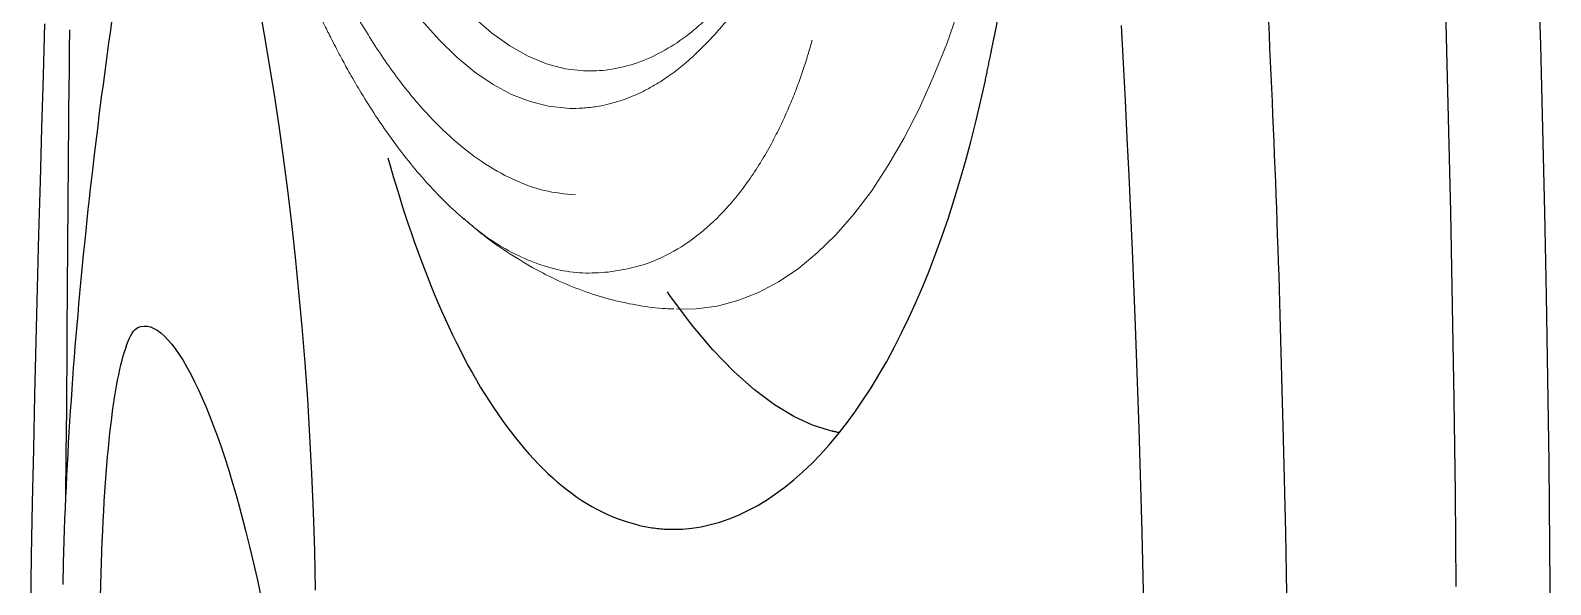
# Model space of a CAD drawing. Extents: x 938 to 1038, y 781 to 934.
# Drawn here: x 1026.465 to 1031.289, y 844.466 to 846.224 of the extents above; entities that cross this region are included whole.
import ezdxf

# ---------------------------------------------------------------- set-up
doc = ezdxf.new("R2010")
doc.units = 0
doc.header["$MEASUREMENT"] = 0
doc.linetypes.add('SLD-Solid', pattern=[0])
doc.layers.add('1', color=4, linetype='Continuous')
doc.layers.add('CL', color=8, linetype='Continuous')

# ---------------------------------------------------------------- blocks, each defined once
blk = doc.blocks.new('JET-HSS-Gatling')
at = {"layer": '1', "color": 3, "linetype": 'SLD-Solid', "lineweight": 15}
for p, q in [((1.1071, 2.8368), (1.1741, 2.8493)), ((1.1741, 2.8493), (1.2413, 2.8535)), ((1.2413, 2.8535), (1.2413, 2.8535)), ((1.2413, 2.8535), (1.304, 2.8498)), ((0.9744, 2.7868), (1.0405, 2.8159)), ((1.0405, 2.8159), (1.1071, 2.8368)), ((0.9092, 2.7495), (0.9744, 2.7868)), ((0.7818, 2.6508), (0.8449, 2.7041)), ((0.8449, 2.7041), (0.9092, 2.7495)), ((0.7201, 2.5898), (0.7818, 2.6508)), ((0.6598, 2.5211), (0.7201, 2.5898)), ((0.6013, 2.445), (0.6598, 2.5211)), ((1.9563, 2.5142), (1.9583, 2.5123)), ((0.5447, 2.3618), (0.6013, 2.445)), ((0.4901, 2.2716), (0.5447, 2.3618)), ((0.4377, 2.1748), (0.4901, 2.2716)), ((0.3876, 2.0716), (0.4377, 2.1748)), ((1.6042, 2.189), (1.6621, 2.1783)), ((1.6621, 2.1783), (1.7196, 2.1593)), ((1.7196, 2.1593), (1.7764, 2.1321)), ((1.7764, 2.1321), (1.8324, 2.0967)), ((1.6009, 2.0635), (1.543, 2.0744)), ((1.8324, 2.0967), (1.8874, 2.0534)), ((0.3401, 1.9623), (0.3876, 2.0716)), ((1.6585, 2.0437), (1.6009, 2.0635)), ((1.7153, 2.0152), (1.6585, 2.0437)), ((1.8874, 2.0534), (1.941, 2.0023)), ((1.7712, 1.9781), (1.7153, 2.0152)), ((1.8259, 1.9326), (1.7712, 1.9781)), ((1.941, 2.0023), (1.9931, 1.9435)), ((1.8792, 1.8789), (1.8259, 1.9326)), ((1.9931, 1.9435), (2.0436, 1.8774))]:
    blk.add_line(p, q, dxfattribs=at)
for points, knots in [([(1.9565, 2.5144), (1.9396, 2.5313), (1.8983, 2.5723), (1.8289, 2.6295), (1.7498, 2.6864), (1.6691, 2.7347), (1.5874, 2.7748), (1.5048, 2.8069), (1.4217, 2.8304), (1.3573, 2.844), (1.3206, 2.8473), (1.312, 2.8481)], [0, 0, 0, 0, 0.092993, 0.226305, 0.356267, 0.482979, 0.6067, 0.727796, 0.846682, 0.963797, 1, 1, 1, 1]), ([(0.8126, 2.0295), (0.8181, 2.0449), (0.8296, 2.077), (0.8489, 2.1247), (0.8706, 2.174), (0.8949, 2.2244), (0.9219, 2.2754), (0.9533, 2.3296), (0.9893, 2.3853), (1.0303, 2.4411), (1.0742, 2.4936), (1.1341, 2.5556), (1.2126, 2.62), (1.3099, 2.6747), (1.4112, 2.7086), (1.4783, 2.714), (1.5118, 2.7167)], [0, 0, 0, 0, 0.034824, 0.072374, 0.112663, 0.1557, 0.201495, 0.250055, 0.309431, 0.370884, 0.434414, 0.500019, 0.622532, 0.75007, 0.875175, 1, 1, 1, 1]), ([(1.5118, 2.7167), (1.5387, 2.7166), (1.5925, 2.7165), (1.6728, 2.6984), (1.7525, 2.6674), (1.8298, 2.6225), (1.898, 2.5719), (1.9391, 2.5313), (1.9563, 2.5142)], [0, 0, 0, 0, 0.176436, 0.353137, 0.5301, 0.707323, 0.876868, 1, 1, 1, 1]), ([(2.559, 1.143), (2.546, 1.2066), (2.5216, 1.3264), (2.4805, 1.4866), (2.4413, 1.6205), (2.4052, 1.7296), (2.375, 1.8126), (2.3513, 1.8732), (2.3341, 1.915), (2.3191, 1.9501), (2.3029, 1.9869), (2.2802, 2.0359), (2.2495, 2.0985), (2.2094, 2.1735), (2.1632, 2.2517), (2.1127, 2.3283), (2.0611, 2.398), (2.0094, 2.4608), (1.9733, 2.4981), (1.9557, 2.5163)], [0, 0, 0, 0, 0.106658, 0.200778, 0.282759, 0.352739, 0.410209, 0.448322, 0.477641, 0.498229, 0.523773, 0.557709, 0.607024, 0.66766, 0.738328, 0.808454, 0.875632, 0.939412, 1, 1, 1, 1]), ([(1.5973, 2.4652), (1.6301, 2.4595), (1.6955, 2.448), (1.7922, 2.4041), (1.8868, 2.341), (1.9784, 2.2575), (2.0662, 2.1547), (2.1494, 2.0334), (2.2273, 1.8947), (2.2992, 1.7398), (2.3645, 1.5702), (2.4224, 1.3871), (2.4732, 1.1929), (2.5001, 1.0553), (2.5136, 0.9865)], [0, 0, 0, 0, 0.083333, 0.166667, 0.25, 0.333333, 0.416667, 0.5, 0.583333, 0.666667, 0.75, 0.833333, 0.916667, 1, 1, 1, 1]), ([(1.185, 2.0469), (1.185, 2.0469), (1.1957, 2.0559), (1.2222, 2.076), (1.2634, 2.1042), (1.306, 2.1283), (1.352, 2.1506), (1.3997, 2.1685), (1.4499, 2.1818), (1.4968, 2.1895), (1.5348, 2.1921), (1.571, 2.192), (1.5915, 2.1901), (1.6042, 2.189)], [0, 0, 0, 0, 0.000002, 0.080793, 0.193216, 0.30213, 0.388292, 0.523186, 0.641729, 0.744268, 0.85468, 0.909886, 1, 1, 1, 1]), ([(1.543, 2.0744), (1.5329, 2.0753), (1.4959, 2.0787), (1.4317, 2.0755), (1.3508, 2.0574), (1.2705, 2.0244), (1.2012, 1.9843), (1.1593, 1.9516), (1.1432, 1.939)], [0, 0, 0, 0, 0.074834, 0.274554, 0.475512, 0.675319, 0.875127, 1, 1, 1, 1]), ([(0.5924, 1.2254), (0.6014, 1.2429), (0.6369, 1.3122), (0.7004, 1.4281), (0.7834, 1.5663), (0.8679, 1.6931), (0.9531, 1.8074), (1.0245, 1.8916), (1.0814, 1.9519), (1.1168, 1.9866), (1.1514, 2.0185), (1.1717, 2.0357), (1.185, 2.0469)], [0, 0, 0, 0, 0.047927, 0.189273, 0.33146, 0.472864, 0.615132, 0.756548, 0.827223, 0.897894, 0.933233, 1, 1, 1, 1])]:
    blk.add_open_spline(points, degree=3, knots=knots, dxfattribs=at)
blk = doc.blocks.new('VISTA')
at = {"layer": '1', "color": 3, "linetype": 'Continuous'}
for points in [[(92.0495, 46.6752), (92.0559, 46.5563), (92.0621, 46.4373), (92.0681, 46.3184), (92.0737, 46.1994), (92.0791, 46.0804), (92.0843, 45.9614), (92.0938, 45.7233)], [(91.6507, 46.6578), (91.6587, 46.6962)], [(93.1131, 44.8954), (93.1102, 45.1919), (93.1063, 45.4889), (93.1015, 45.7864), (93.0956, 46.0844), (93.0886, 46.383), (93.0807, 46.682), (93.0716, 46.9816), (93.0615, 47.2816), (93.0503, 47.5821), (93.0381, 47.8832), (93.0247, 48.1847), (93.0101, 48.4866), (92.9945, 48.7891), (92.9777, 49.092), (92.9597, 49.3954), (92.9406, 49.6993), (92.8988, 50.3084)], [(93.4124, 44.7601), (93.4103, 45.0249), (93.4074, 45.2897), (93.4037, 45.5544), (93.3993, 45.8192), (93.394, 46.0839), (93.388, 46.3486), (93.3811, 46.6132), (93.3735, 46.8778), (93.365, 47.1423), (93.3557, 47.4067), (93.3456, 47.6711), (93.3347, 47.9354), (93.3229, 48.1995), (93.3103, 48.4636), (93.2969, 48.7275), (93.2826, 48.9914), (93.2674, 49.2551), (93.2514, 49.5186), (93.2345, 49.782), (93.1981, 50.3084)], [(88.6331, 46.681), (88.6285, 46.5166), (88.6238, 46.3497), (88.6191, 46.1813), (88.6145, 46.0123), (88.61, 45.8428), (88.6058, 45.6728), (88.6017, 45.5025), (88.5979, 45.332), (88.5943, 45.1613), (88.5912, 44.9926), (88.5883, 44.8275)], [(88.7128, 46.6617), (88.7119, 46.5991), (88.7111, 46.5359), (88.7104, 46.4722), (88.7097, 46.4078), (88.709, 46.343), (88.7084, 46.2776), (88.7079, 46.2117), (88.7074, 46.1453), (88.7068, 46.0785), (88.7064, 46.0112), (88.7059, 45.9435), (88.7054, 45.8754), (88.7049, 45.8069), (88.7045, 45.7379), (88.704, 45.6686), (88.7035, 45.599), (88.7029, 45.529), (88.7024, 45.4586), (88.7018, 45.3879), (88.7011, 45.317), (88.6996, 45.1743)], [(89.4932, 44.8844), (89.4906, 45.0086), (89.4868, 45.1317), (89.4818, 45.2529), (89.4756, 45.3724), (89.4683, 45.4899), (89.46, 45.6056), (89.4507, 45.7192), (89.4405, 45.8309), (89.4294, 45.9404), (89.4175, 46.0479), (89.4048, 46.1533), (89.3914, 46.2564), (89.3773, 46.3573), (89.3625, 46.456), (89.3473, 46.5523), (89.3315, 46.6463), (89.3153, 46.7378)], [(88.8459, 46.6859), (88.8412, 46.6531), (88.8366, 46.6202), (88.832, 46.5873), (88.8276, 46.5544), (88.8231, 46.5215), (88.8188, 46.4885), (88.8144, 46.4556), (88.8102, 46.4226), (88.806, 46.3897), (88.8019, 46.3567), (88.7978, 46.3237), (88.7938, 46.2907), (88.7899, 46.2577), (88.786, 46.2246), (88.7822, 46.1915), (88.7784, 46.1584), (88.7747, 46.1253), (88.7711, 46.0921), (88.7676, 46.0589), (88.7641, 46.0256), (88.7606, 45.9923), (88.7573, 45.959), (88.754, 45.9257), (88.7507, 45.8923), (88.7475, 45.8588), (88.7444, 45.8253), (88.7414, 45.7917), (88.7384, 45.7581), (88.7355, 45.7245), (88.7327, 45.6908), (88.7299, 45.657), (88.7272, 45.6232), (88.7246, 45.5893), (88.7221, 45.5554), (88.7196, 45.5214), (88.7173, 45.4874), (88.715, 45.4534), (88.7128, 45.4192), (88.7106, 45.3851), (88.7086, 45.3508), (88.7067, 45.3166), (88.7048, 45.2822), (88.7031, 45.2478), (88.7014, 45.2134), (88.6998, 45.1789), (88.6984, 45.1444), (88.697, 45.1098), (88.6957, 45.0752), (88.6946, 45.0405), (88.6936, 45.0059), (88.6927, 44.9712), (88.6912, 44.9019)], [(91.644, 46.6251), (91.6444, 46.6268), (91.6447, 46.6284), (91.645, 46.63), (91.6454, 46.6317), (91.6457, 46.6333), (91.646, 46.6349), (91.6464, 46.6366), (91.6467, 46.6382), (91.6471, 46.6398), (91.6474, 46.6415), (91.6477, 46.6431), (91.6481, 46.6447), (91.6484, 46.6464), (91.6487, 46.648), (91.6491, 46.6496), (91.6494, 46.6513), (91.6497, 46.6529), (91.6501, 46.6545), (91.6507, 46.6578)], [(91.6363, 46.5871), (91.6367, 46.589), (91.6371, 46.5909), (91.6375, 46.5928), (91.6379, 46.5947), (91.6382, 46.5966), (91.6386, 46.5985), (91.639, 46.6004), (91.6394, 46.6023), (91.6398, 46.6042), (91.6402, 46.6061), (91.6406, 46.608), (91.6409, 46.6099), (91.6413, 46.6118), (91.6417, 46.6137), (91.6421, 46.6156), (91.6425, 46.6175), (91.6429, 46.6194), (91.6433, 46.6213), (91.644, 46.6251)], [(91.6187, 46.5015), (91.6196, 46.5058), (91.6205, 46.51), (91.6214, 46.5143), (91.6223, 46.5185), (91.6232, 46.5228), (91.6241, 46.527), (91.625, 46.5313), (91.6259, 46.5355), (91.6268, 46.5398), (91.6276, 46.5441), (91.6285, 46.5484), (91.6294, 46.5526), (91.6303, 46.5569), (91.6312, 46.5612), (91.632, 46.5655), (91.6329, 46.5698), (91.6338, 46.5741), (91.6346, 46.5785), (91.6363, 46.5871)], [(90.6278, 45.0773), (90.6575, 45.0782), (90.6873, 45.081), (90.7171, 45.0856), (90.7468, 45.092), (90.7766, 45.1004), (90.8063, 45.1105), (90.8359, 45.1226), (90.8654, 45.1365), (90.8949, 45.1522), (90.9241, 45.1699), (90.9532, 45.1894), (90.9822, 45.2107), (91.0109, 45.234), (91.0394, 45.2591), (91.0677, 45.286), (91.0956, 45.3149), (91.1233, 45.3456), (91.1507, 45.3781), (91.1778, 45.4126), (91.2043, 45.4487), (91.2304, 45.4865), (91.256, 45.526), (91.2811, 45.5672), (91.3056, 45.6099), (91.3296, 45.6543), (91.3531, 45.7003), (91.376, 45.7479), (91.3984, 45.797), (91.4201, 45.8476), (91.4413, 45.8998), (91.4619, 45.9535), (91.4819, 46.0087), (91.5013, 46.0654), (91.52, 46.1235), (91.5381, 46.183), (91.5556, 46.244), (91.5724, 46.3064), (91.5885, 46.3702), (91.6187, 46.5015)], [(89.7229, 46.256), (89.731, 46.2273), (89.7399, 46.1968), (89.7489, 46.1666), (89.7581, 46.1366), (89.7674, 46.1068), (89.7769, 46.0773), (89.7866, 46.048), (89.7964, 46.019), (89.8064, 45.9902), (89.8166, 45.9617), (89.8269, 45.9336), (89.8375, 45.9057), (89.8482, 45.878), (89.859, 45.8507), (89.8701, 45.8238), (89.8813, 45.7971), (89.8928, 45.7708), (89.9044, 45.7447), (89.9162, 45.7191), (89.9281, 45.6938), (89.9403, 45.6688), (89.9527, 45.6442), (89.9653, 45.62), (89.978, 45.5962), (89.9909, 45.5728), (90.004, 45.5499), (90.0172, 45.5275), (90.0306, 45.5056), (90.0441, 45.4843), (90.0577, 45.4634), (90.0715, 45.4431), (90.0853, 45.4232), (90.0994, 45.404), (90.1135, 45.3852), (90.1278, 45.367), (90.1421, 45.3492), (90.1566, 45.3321), (90.1712, 45.3155), (90.1859, 45.2994), (90.2007, 45.2838), (90.2157, 45.2689), (90.2307, 45.2544), (90.2458, 45.2405), (90.261, 45.2272), (90.2764, 45.2145), (90.2918, 45.2023), (90.3073, 45.1906), (90.3229, 45.1795), (90.3386, 45.169), (90.3543, 45.1591), (90.37, 45.1497), (90.386, 45.1409), (90.4025, 45.1325), (90.4181, 45.1249), (90.4321, 45.1184), (90.4503, 45.1113), (90.4786, 45.102), (90.5156, 45.0909)], [(91.1277, 45.3898), (91.0704, 45.408), (91.011, 45.4355), (90.9495, 45.4726), (90.8861, 45.5195), (90.821, 45.5774), (90.7544, 45.6462), (90.6866, 45.7269), (90.618, 45.8191), (90.6098, 45.8308)], [(88.8118, 44.9019), (88.8127, 44.9369), (88.8137, 44.9714), (88.8149, 45.0054), (88.8162, 45.0387), (88.8177, 45.0714), (88.8192, 45.1035), (88.8209, 45.1349), (88.8227, 45.1656), (88.8246, 45.1956), (88.8266, 45.2248), (88.8287, 45.2532), (88.8309, 45.2809), (88.8332, 45.3077), (88.8357, 45.3337), (88.8382, 45.3589), (88.8408, 45.3833), (88.8436, 45.407), (88.8464, 45.4299), (88.8493, 45.452), (88.8523, 45.4734), (88.8554, 45.4939), (88.8586, 45.5136), (88.8619, 45.5325), (88.8652, 45.5506), (88.8686, 45.5677), (88.8721, 45.584), (88.8757, 45.5994), (88.8793, 45.6139), (88.883, 45.6274), (88.8868, 45.6401), (88.8907, 45.6521), (88.8947, 45.6634), (88.8988, 45.6738), (88.903, 45.6833), (88.9072, 45.6918), (88.9116, 45.6993), (88.916, 45.7057), (88.9205, 45.711), (88.9296, 45.7176)], [(88.9296, 45.7176), (88.9392, 45.7208), (88.9491, 45.7221), (88.9592, 45.7216), (88.9696, 45.7191), (88.9802, 45.7148), (88.9911, 45.7085), (89.0022, 45.7004), (89.0135, 45.6904), (89.025, 45.6785), (89.0368, 45.6646), (89.0487, 45.6489), (89.0608, 45.6315), (89.0729, 45.6123), (89.085, 45.5916), (89.0972, 45.5692), (89.1093, 45.5453), (89.1215, 45.5199), (89.1336, 45.4931), (89.1457, 45.4648), (89.1578, 45.4352), (89.1697, 45.4042), (89.1816, 45.372), (89.1934, 45.3385), (89.205, 45.3039), (89.2166, 45.2681), (89.2279, 45.2312), (89.2391, 45.1933), (89.2501, 45.1544), (89.2714, 45.0736)], [(92.0938, 45.7233), (92.1053, 45.3957), (92.1151, 45.0679), (92.1231, 44.7401)], [(91.1553, 45.3838), (91.1534, 45.3841), (91.1516, 45.3845), (91.1498, 45.3848), (91.1479, 45.3852), (91.1461, 45.3856), (91.1442, 45.386), (91.1424, 45.3863), (91.1406, 45.3867), (91.1387, 45.3872), (91.1369, 45.3876), (91.135, 45.388), (91.1332, 45.3884), (91.1314, 45.3889), (91.1277, 45.3898)], [(89.2714, 45.0736), (89.2841, 45.0225), (89.2965, 44.9698), (89.3087, 44.9154), (89.3207, 44.8593), (89.3324, 44.8016), (89.3438, 44.7424), (89.3549, 44.6815), (89.3656, 44.6191), (89.376, 44.5552), (89.386, 44.4897), (89.3955, 44.4227), (89.4045, 44.3543), (89.4131, 44.2845), (89.4211, 44.2132), (89.4286, 44.1404), (89.4355, 44.0664), (89.4419, 43.9909), (89.4476, 43.9141), (89.457, 43.7565)], [(90.5156, 45.0909), (90.5212, 45.0895), (90.5268, 45.0883), (90.5323, 45.0871), (90.5379, 45.086), (90.5435, 45.085), (90.5491, 45.084), (90.5547, 45.0831), (90.5603, 45.0823), (90.5659, 45.0815), (90.5715, 45.0808), (90.5771, 45.0801), (90.5827, 45.0796), (90.5884, 45.079), (90.594, 45.0786), (90.5996, 45.0782), (90.6052, 45.0779), (90.6109, 45.0777), (90.6165, 45.0775), (90.6278, 45.0773)], [(88.8041, 44.6098), (88.8118, 44.9019)]]:
    blk.add_lwpolyline(points, dxfattribs=at)
at = {"layer": '1', "color": 2}
for points in [[(92.5547, 45.7556), (92.5534, 45.7982), (92.552, 45.8405), (92.5507, 45.8829), (92.5493, 45.9253), (92.5478, 45.9677), (92.5463, 46.0102), (92.5448, 46.0526), (92.5433, 46.0949), (92.5417, 46.1373), (92.5401, 46.1797), (92.5384, 46.2222), (92.5367, 46.2646), (92.535, 46.3069), (92.5333, 46.3493), (92.5315, 46.3917), (92.5297, 46.4341), (92.5278, 46.4765), (92.5259, 46.5188), (92.524, 46.5612), (92.522, 46.6036), (92.5201, 46.646), (92.518, 46.6884)], [(92.5753, 44.8733), (92.5718, 45.0662), (92.5648, 45.3645), (92.5547, 45.7569)]]:
    blk.add_lwpolyline(points, dxfattribs=at)
at = {"layer": 'CL', "rotation": 184.1406890620585}
blk.add_blockref('JET-HSS-Gatling', (91.733, 48.712), dxfattribs=at)

msp = doc.modelspace()

# ---------------------------------------------------------------- block references
at = {"layer": '1'}
msp.add_blockref('VISTA', (937.8767, 799.5644), dxfattribs=at)

doc.saveas('drawing.dxf')
